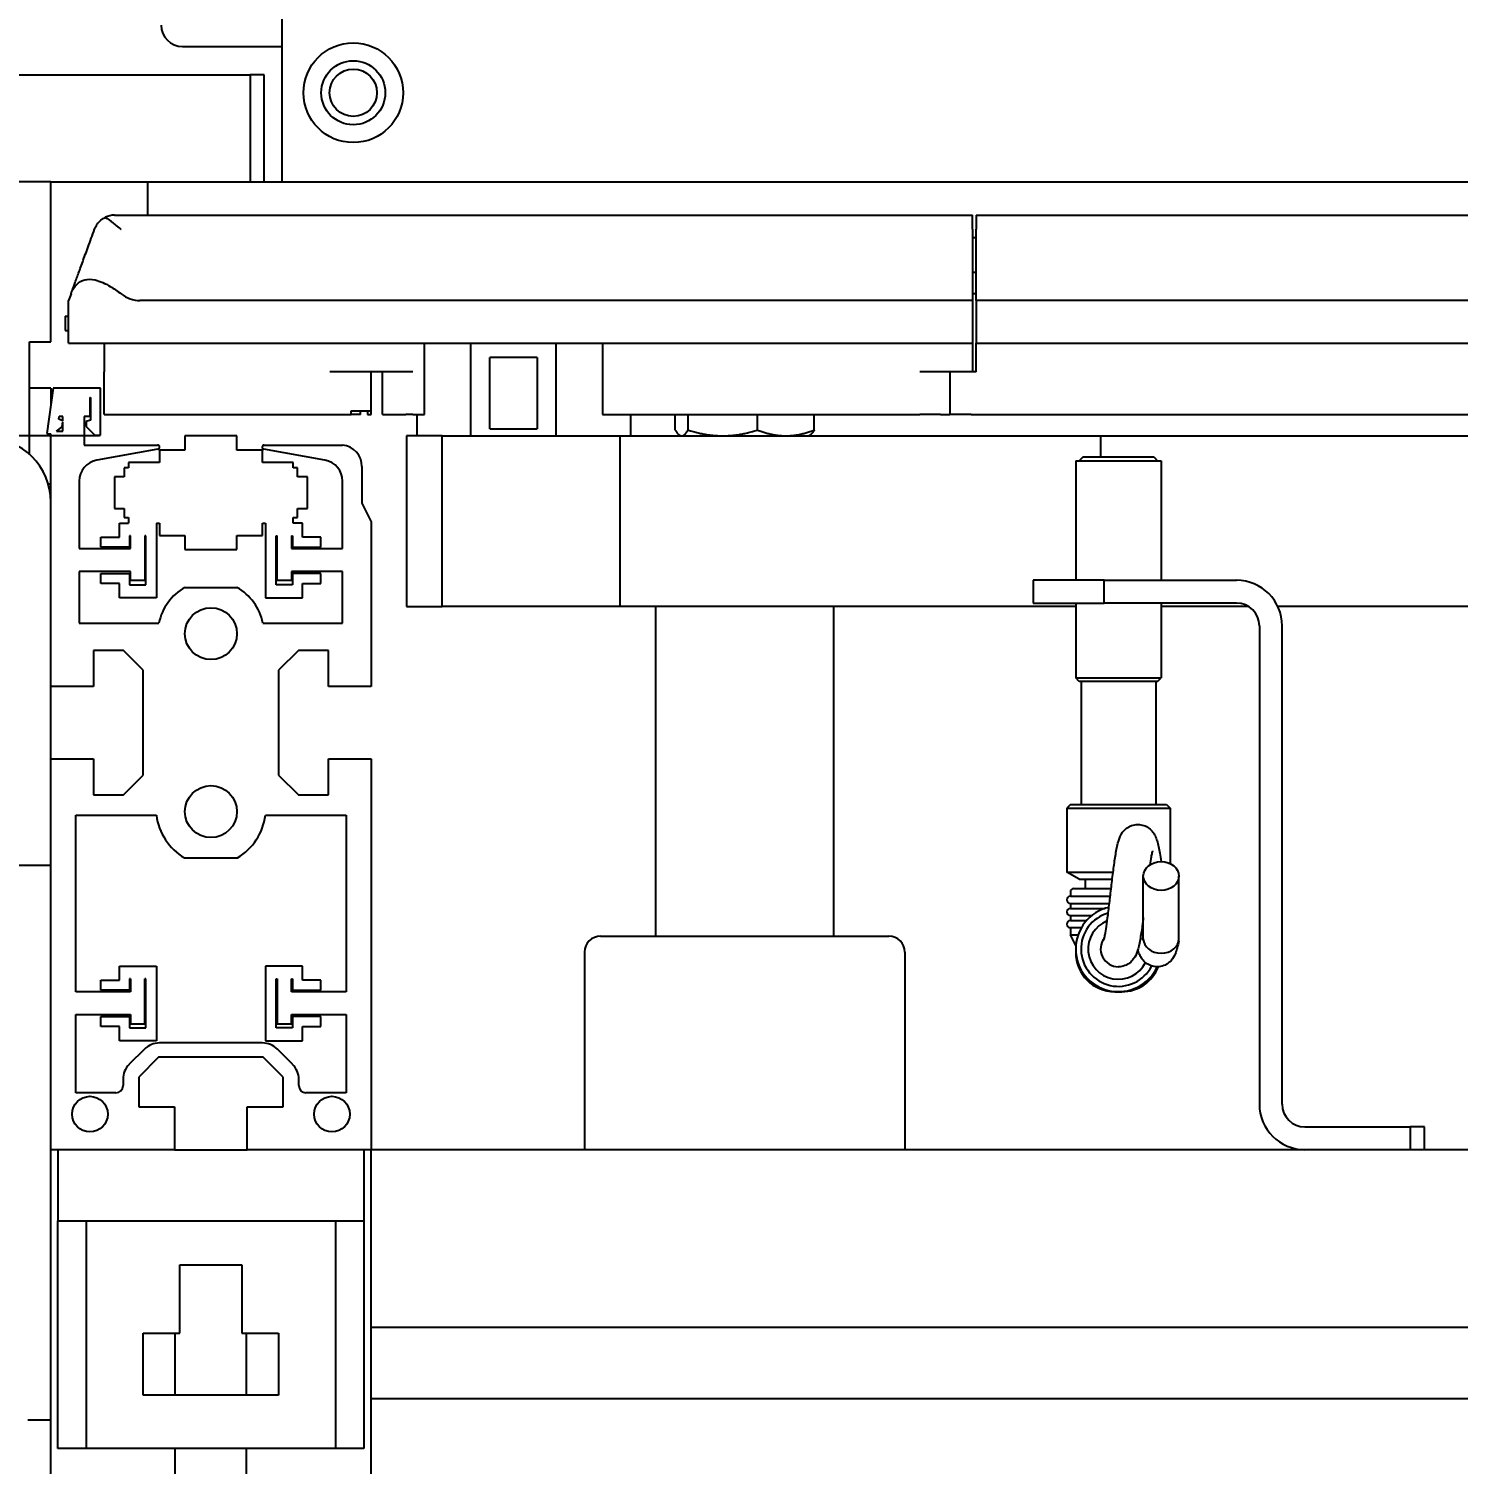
# Model space of a CAD drawing. Header units: millimetres. Extents: x 0 to 7722, y 0 to 5460.
# Drawn here: x 3117 to 3317.9, y 1057.4 to 1259.1 of the extents above; entities that cross this region are included whole.
import ezdxf

# ---------------------------------------------------------------- set-up
doc = ezdxf.new("R2010")
doc.units = ezdxf.units.MM
doc.header["$LTSCALE"] = 5
doc.layers.get('0').update_dxf_attribs({"linetype": 'CONTINUOUS'})
doc.layers.get('Defpoints').update_dxf_attribs({"linetype": 'CONTINUOUS'})
doc.styles.add('DIM', font='romans.shx', dxfattribs={"width": 0.85})
doc.dimstyles.new('KOCPSM$0', dxfattribs={"dimtxt": 3, "dimasz": 2.5, "dimexe": 0.8, "dimexo": 0.8, "dimgap": 0.8, "dimtad": 1, "dimdsep": 46, "dimtxsty": 'DIM', "dimblk": 'CLOSEDBLANK', "dimcen": 0, "dimclrd": 4, "dimclre": 4, "dimclrt": 7, "dimazin": 2, "dimtfac": 1, "dimtmove": 0, "dimatfit": 3, "dimldrblk": 'CLOSEDBLANK', "dimfxl": 1, "dimarcsym": 0})

# ---------------------------------------------------------------- blocks, each defined once
blk = doc.blocks.new('_ClosedBlank')
at = {"color": 0, "linetype": 'ByBlock', "lineweight": -2}
for p, q in [((-1, 0.1667), (0, 0)), ((-1, 0.1667), (-1, -0.1667)), ((0, 0), (-1, -0.1667))]:
    blk.add_line(p, q, dxfattribs=at)
blk = doc.blocks.new('*D13')
at = {"color": 4, "linetype": 'ByBlock', "lineweight": -2, "transparency": 16777216}
for p, q in [((3126.98, 1201.89), (2883.68, 1201.89)), ((2895.68, 572.39), (2895.68, 1164.39)), ((3030.63, 534.89), (2883.68, 534.89))]:
    blk.add_line(p, q, dxfattribs=at)
at = {"layer": 'Defpoints', "color": 0, "transparency": 16777216}
for p in [(2895.68, 1201.89), (3138.98, 1201.89), (3042.63, 534.89)]:
    blk.add_point(p, dxfattribs=at)
at = {"color": 4, "lineweight": -2, "transparency": 16777216, "xscale": 37.5, "yscale": 37.5, "zscale": 37.5}
for p, rotation in [((2895.68, 1201.89), 90), ((2895.68, 534.89), 270)]:
    blk.add_blockref('_ClosedBlank', p, dxfattribs=dict(at, rotation=rotation))
at = {"color": 7, "transparency": 16777216, "insert": (2861.18, 868.39), "char_height": 45, "attachment_point": 5, "rotation": 90, "style": 'DIM'}
blk.add_mtext('667', dxfattribs=at)
blk = doc.blocks.new('*D14')
at = {"color": 4, "linetype": 'ByBlock', "lineweight": -2, "transparency": 16777216}
for p, q in [((3347.85, 1689.23), (2785.13, 1689.23)), ((2797.13, 572.39), (2797.13, 1651.73)), ((3030.63, 534.89), (2785.13, 534.89))]:
    blk.add_line(p, q, dxfattribs=at)
at = {"layer": 'Defpoints', "color": 0, "transparency": 16777216}
for p in [(2797.13, 1689.23), (3359.85, 1689.23), (3042.63, 534.89)]:
    blk.add_point(p, dxfattribs=at)
at = {"color": 4, "lineweight": -2, "transparency": 16777216, "xscale": 37.5, "yscale": 37.5, "zscale": 37.5}
for p, rotation in [((2797.13, 1689.23), 90), ((2797.13, 534.89), 270)]:
    blk.add_blockref('_ClosedBlank', p, dxfattribs=dict(at, rotation=rotation))
at = {"color": 7, "transparency": 16777216, "insert": (2750.85, 1112.06), "char_height": 45, "attachment_point": 5, "rotation": 90, "style": 'DIM'}
blk.add_mtext('(1154.33)', dxfattribs=at)

msp = doc.modelspace()

# ---------------------------------------------------------------- linework, layer by layer
for p, q in [((3152.632, 1237.589), (3152.632, 1287.589)), ((3138.632, 1256.589), (3152.632, 1256.589)), ((3107.132, 1252.589), (3148.132, 1252.589)), ((3150.132, 1252.589), (3148.132, 1252.589)), ((3148.132, 1252.589), (3148.132, 1237.589)), ((3150.132, 1237.589), (3150.132, 1252.589)), ((3120.132, 1237.589), (3108.132, 1237.589)), ((3120.132, 1215.089), (3120.132, 1237.589)), ((3120.132, 1237.589), (3133.732, 1237.589)), ((3133.732, 1237.589), (3601.532, 1237.589)), ((3133.732, 1237.589), (3133.732, 1232.889)), ((3129.092, 1232.889), (3249.632, 1232.889)), ((3249.632, 1230.915), (3249.632, 1232.889)), ((3250.132, 1232.889), (3250.132, 1230.915)), ((3250.132, 1232.889), (3570.132, 1232.889)), ((3249.632, 1230.915), (3249.632, 1220.889)), ((3250.132, 1220.889), (3250.132, 1230.915)), ((3250.132, 1229.689), (3249.632, 1229.689)), ((3249.632, 1224.889), (3250.132, 1224.889)), ((3122.985, 1221.856), (3122.632, 1220.889)), ((3122.632, 1214.889), (3122.632, 1220.889)), ((3249.632, 1220.889), (3132.632, 1220.889)), ((3249.632, 1221.889), (3250.132, 1221.889)), ((3249.632, 1220.889), (3249.632, 1214.889)), ((3250.132, 1220.889), (3250.132, 1214.889)), ((3570.132, 1220.889), (3250.132, 1220.889)), ((3122.132, 1218.689), (3122.132, 1216.689)), ((3122.132, 1218.689), (3122.632, 1218.689)), ((3122.132, 1216.689), (3122.632, 1216.689)), ((3117.132, 1199.297), (3117.132, 1215.089)), ((3117.132, 1215.089), (3120.132, 1215.089)), ((3122.632, 1214.889), (3132.632, 1214.889)), ((3127.632, 1214.889), (3127.632, 1210.889)), ((3127.632, 1214.889), (3127.632, 1214.889)), ((3127.632, 1214.889), (3130.632, 1214.889)), ((3132.632, 1214.889), (3249.632, 1214.889)), ((3172.632, 1204.889), (3172.632, 1214.889)), ((3172.632, 1214.889), (3200.632, 1214.889)), ((3179.132, 1201.889), (3179.132, 1214.889)), ((3191.132, 1201.889), (3191.132, 1214.889)), ((3197.632, 1214.889), (3197.632, 1204.889)), ((3249.632, 1214.889), (3249.632, 1210.889)), ((3250.132, 1210.889), (3250.132, 1214.889)), ((3250.132, 1214.889), (3570.132, 1214.889)), ((3181.816, 1202.889), (3181.816, 1212.889)), ((3188.449, 1212.889), (3181.816, 1212.889)), ((3188.449, 1212.889), (3188.449, 1202.889)), ((3127.632, 1204.889), (3127.632, 1210.889)), ((3170.983, 1210.889), (3159.347, 1210.889)), ((3165.132, 1205.389), (3165.132, 1210.889)), ((3166.732, 1204.889), (3166.732, 1210.889)), ((3249.632, 1210.889), (3242.247, 1210.889)), ((3246.459, 1210.889), (3246.459, 1204.889)), ((3250.132, 1210.889), (3249.459, 1210.889)), ((3120.132, 1208.589), (3117.132, 1208.589)), ((3120.481, 1208.589), (3119.588, 1202.237)), ((3120.132, 1208.589), (3120.132, 1206.109)), ((3127.112, 1208.589), (3120.481, 1208.589)), ((3127.112, 1201.99), (3127.112, 1208.589)), ((3125.632, 1207.289), (3125.632, 1204.589)), ((3125.632, 1207.289), (3125.712, 1207.289)), ((3125.712, 1207.289), (3125.712, 1204.069)), ((3121.284, 1204.246), (3121.332, 1204.589)), ((3121.832, 1204.016), (3121.284, 1204.246)), ((3121.832, 1204.589), (3121.332, 1204.589)), ((3121.832, 1204.016), (3121.832, 1204.589)), ((3124.832, 1204.589), (3124.832, 1200.589)), ((3125.632, 1204.589), (3124.832, 1204.589)), ((3127.632, 1204.889), (3130.632, 1204.889)), ((3130.632, 1204.889), (3159.347, 1204.889)), ((3159.347, 1204.889), (3162.245, 1204.889)), ((3162.245, 1204.889), (3162.319, 1204.889)), ((3162.319, 1204.889), (3162.319, 1205.389)), ((3162.319, 1205.389), (3165.132, 1205.389)), ((3163.632, 1204.889), (3162.319, 1204.889)), ((3163.632, 1204.889), (3163.632, 1205.389)), ((3164.632, 1205.389), (3164.632, 1204.889)), ((3164.632, 1204.889), (3165.132, 1204.889)), ((3165.132, 1204.889), (3165.132, 1205.389)), ((3166.732, 1204.889), (3170.017, 1204.889)), ((3170.983, 1204.889), (3170.017, 1204.889)), ((3170.983, 1204.889), (3172.632, 1204.889)), ((3171.632, 1201.889), (3171.632, 1204.889)), ((3197.632, 1204.889), (3200.632, 1204.889)), ((3200.632, 1204.889), (3242.247, 1204.889)), ((3201.632, 1201.889), (3201.632, 1204.889)), ((3207.87, 1202.692), (3207.87, 1204.889)), ((3209.666, 1202.692), (3209.666, 1204.889)), ((3219.428, 1202.692), (3219.428, 1204.889)), ((3227.395, 1202.692), (3227.395, 1204.889)), ((3245.145, 1204.889), (3242.247, 1204.889)), ((3245.145, 1204.889), (3246.459, 1204.889)), ((3249.459, 1204.889), (3246.459, 1204.889)), ((3249.459, 1204.889), (3562.747, 1204.889)), ((3119.588, 1202.237), (3120.132, 1202.16)), ((3120.132, 1166.689), (3120.132, 1202.16)), ((3120.942, 1202.549), (3121.736, 1203.147)), ((3120.942, 1202.549), (3121.832, 1202.549)), ((3121.736, 1203.147), (3121.832, 1203.835)), ((3121.832, 1202.549), (3121.832, 1203.835)), ((3125.712, 1204.069), (3125.112, 1203.912)), ((3125.112, 1203.912), (3125.112, 1203.19)), ((3125.112, 1203.19), (3126.312, 1201.99)), ((3181.816, 1202.889), (3188.449, 1202.889)), ((3124.832, 1200.589), (3135.132, 1200.589)), ((3126.312, 1201.99), (3127.112, 1201.99)), ((3146.282, 1201.894), (3138.982, 1201.894)), ((3138.982, 1201.894), (3138.982, 1199.894)), ((3146.282, 1199.894), (3146.282, 1201.894)), ((3150.132, 1200.589), (3161.132, 1200.589)), ((3175.132, 1201.889), (3170.132, 1201.889)), ((3170.132, 1201.889), (3170.132, 1177.889)), ((3175.132, 1201.889), (3200.132, 1201.889)), ((3175.132, 1177.889), (3175.132, 1201.889)), ((3200.132, 1201.889), (3267.632, 1201.889)), ((3200.132, 1177.889), (3200.132, 1201.889)), ((3208.632, 1201.889), (3208.495, 1201.968)), ((3226.632, 1201.889), (3226.77, 1201.968)), ((3267.632, 1201.889), (3545.132, 1201.889)), ((3267.632, 1201.889), (3267.632, 1198.889)), ((3135.185, 1199.993), (3126.612, 1198.481)), ((3135.407, 1198.149), (3131.057, 1198.149)), ((3131.057, 1198.149), (3131.057, 1197.394)), ((3138.982, 1199.894), (3135.407, 1199.894)), ((3135.407, 1199.894), (3135.407, 1198.149)), ((3149.857, 1199.894), (3146.282, 1199.894)), ((3149.857, 1198.149), (3149.857, 1199.894)), ((3154.207, 1198.149), (3149.857, 1198.149)), ((3158.653, 1198.481), (3150.08, 1199.993)), ((3154.207, 1197.394), (3154.207, 1198.149)), ((3264.132, 1198.389), (3276.132, 1198.389)), ((3264.132, 1198.389), (3264.132, 1181.589)), ((3265.132, 1198.889), (3264.632, 1198.389)), ((3275.132, 1198.889), (3265.132, 1198.889)), ((3275.132, 1198.889), (3275.632, 1198.389)), ((3276.132, 1198.389), (3276.132, 1181.589)), ((3130.457, 1196.119), (3129.082, 1196.119)), ((3129.082, 1196.119), (3129.082, 1191.669)), ((3131.057, 1197.394), (3130.457, 1197.394)), ((3130.457, 1197.394), (3130.457, 1196.119)), ((3154.807, 1197.394), (3154.207, 1197.394)), ((3154.807, 1196.119), (3154.807, 1197.394)), ((3156.182, 1196.119), (3154.807, 1196.119)), ((3156.182, 1191.669), (3156.182, 1196.119)), ((3163.847, 1197.589), (3163.832, 1192.413)), ((3120.132, 1195.089), (3119.778, 1195.089)), ((3124.132, 1195.527), (3124.132, 1186.039)), ((3161.132, 1186.039), (3161.132, 1195.527)), ((3120.132, 1193.589), (3120.077, 1193.589)), ((3120.132, 1151.589), (3120.132, 1192.589)), ((3163.832, 1192.413), (3165.132, 1189.789)), ((3129.082, 1191.669), (3130.457, 1191.669)), ((3130.457, 1191.669), (3130.457, 1190.394)), ((3130.457, 1190.394), (3131.057, 1190.394)), ((3131.057, 1190.394), (3131.057, 1189.639)), ((3154.207, 1189.639), (3154.207, 1190.394)), ((3154.207, 1190.394), (3154.807, 1190.394)), ((3154.807, 1190.394), (3154.807, 1191.669)), ((3154.807, 1191.669), (3156.182, 1191.669)), ((3129.782, 1189.639), (3131.057, 1189.639)), ((3129.782, 1187.639), (3129.782, 1189.639)), ((3134.982, 1189.639), (3134.982, 1179.139)), ((3134.982, 1189.639), (3135.407, 1189.639)), ((3135.407, 1189.639), (3135.407, 1187.894)), ((3149.857, 1189.639), (3150.282, 1189.639)), ((3149.857, 1187.894), (3149.857, 1189.639)), ((3150.282, 1189.639), (3150.282, 1179.139)), ((3155.482, 1189.639), (3154.207, 1189.639)), ((3155.482, 1187.639), (3155.482, 1189.639)), ((3165.132, 1189.789), (3165.132, 1166.689)), ((3124.132, 1186.039), (3131.332, 1186.039)), ((3127.182, 1187.639), (3129.782, 1187.639)), ((3127.182, 1186.239), (3127.182, 1187.639)), ((3131.182, 1186.239), (3127.182, 1186.239)), ((3131.332, 1187.839), (3131.182, 1187.839)), ((3131.182, 1187.839), (3131.182, 1186.239)), ((3131.332, 1186.039), (3131.332, 1187.839)), ((3133.332, 1187.839), (3133.332, 1181.539)), ((3133.482, 1187.839), (3133.332, 1187.839)), ((3133.482, 1180.939), (3133.482, 1187.839)), ((3135.407, 1187.894), (3138.982, 1187.894)), ((3138.982, 1187.894), (3138.982, 1185.894)), ((3146.282, 1185.894), (3146.282, 1187.894)), ((3146.282, 1187.894), (3149.857, 1187.894)), ((3151.782, 1187.839), (3151.932, 1187.839)), ((3151.782, 1180.939), (3151.782, 1187.839)), ((3151.932, 1181.539), (3151.932, 1187.839)), ((3153.932, 1187.839), (3153.932, 1186.039)), ((3153.932, 1187.839), (3154.082, 1187.839)), ((3153.932, 1186.039), (3161.132, 1186.039)), ((3154.082, 1187.839), (3154.082, 1186.239)), ((3154.082, 1186.239), (3158.082, 1186.239)), ((3158.082, 1187.639), (3155.482, 1187.639)), ((3158.082, 1186.239), (3158.082, 1187.639)), ((3138.982, 1185.894), (3146.282, 1185.894)), ((3124.132, 1182.839), (3124.132, 1175.589)), ((3131.332, 1182.839), (3124.132, 1182.839)), ((3127.182, 1182.539), (3131.182, 1182.539)), ((3127.182, 1181.139), (3127.182, 1182.539)), ((3131.182, 1182.539), (3131.182, 1180.939)), ((3131.332, 1181.539), (3131.332, 1182.839)), ((3153.932, 1182.839), (3153.932, 1181.539)), ((3161.132, 1182.839), (3153.932, 1182.839)), ((3158.082, 1182.539), (3154.082, 1182.539)), ((3154.082, 1182.539), (3154.082, 1180.939)), ((3158.082, 1181.139), (3158.082, 1182.539)), ((3161.132, 1175.589), (3161.132, 1182.839)), ((3129.782, 1181.139), (3127.182, 1181.139)), ((3129.782, 1179.139), (3129.782, 1181.139)), ((3131.182, 1180.939), (3133.482, 1180.939)), ((3133.332, 1181.539), (3131.332, 1181.539)), ((3138.972, 1180.589), (3146.293, 1180.589)), ((3154.082, 1180.939), (3151.782, 1180.939)), ((3153.932, 1181.539), (3151.932, 1181.539)), ((3155.482, 1179.139), (3155.482, 1181.139)), ((3155.482, 1181.139), (3158.082, 1181.139)), ((3268.132, 1181.589), (3258.132, 1181.589)), ((3258.132, 1181.589), (3258.132, 1178.389)), ((3268.132, 1181.589), (3286.732, 1181.589)), ((3268.132, 1178.389), (3268.132, 1181.589)), ((3134.982, 1179.139), (3129.782, 1179.139)), ((3150.282, 1179.139), (3155.482, 1179.139)), ((3258.132, 1178.389), (3268.132, 1178.389)), ((3264.132, 1178.389), (3264.132, 1167.889)), ((3286.732, 1178.389), (3268.132, 1178.389)), ((3276.132, 1178.389), (3276.132, 1167.889)), ((3170.132, 1177.889), (3175.132, 1177.889)), ((3200.132, 1177.889), (3175.132, 1177.889)), ((3264.132, 1177.889), (3200.132, 1177.889)), ((3205.132, 1131.589), (3205.132, 1177.889)), ((3230.132, 1131.589), (3230.132, 1177.889)), ((3288.45, 1177.889), (3276.132, 1177.889)), ((3450.132, 1177.889), (3292.535, 1177.889)), ((3124.132, 1175.589), (3135.325, 1175.589)), ((3149.94, 1175.589), (3161.132, 1175.589)), ((3289.932, 1175.189), (3289.932, 1107.989)), ((3293.132, 1107.989), (3293.132, 1175.189)), ((3126.132, 1171.739), (3126.132, 1166.689)), ((3130.337, 1171.739), (3126.132, 1171.739)), ((3133.132, 1168.943), (3130.337, 1171.739)), ((3154.928, 1171.739), (3152.132, 1168.943)), ((3159.132, 1171.739), (3154.928, 1171.739)), ((3159.132, 1166.689), (3159.132, 1171.739)), ((3133.132, 1154.234), (3133.132, 1168.943)), ((3152.132, 1168.943), (3152.132, 1154.234)), ((3264.132, 1167.889), (3276.132, 1167.889)), ((3264.632, 1167.389), (3264.132, 1167.889)), ((3275.632, 1167.389), (3276.132, 1167.889)), ((3126.132, 1166.689), (3120.132, 1166.689)), ((3165.132, 1166.689), (3159.132, 1166.689)), ((3275.632, 1167.389), (3264.632, 1167.389)), ((3264.882, 1167.389), (3264.882, 1150.089)), ((3275.382, 1167.389), (3275.382, 1150.089)), ((3120.132, 1156.489), (3126.132, 1156.489)), ((3120.132, 1101.589), (3120.132, 1156.489)), ((3126.132, 1156.489), (3126.132, 1151.439)), ((3159.132, 1156.489), (3165.132, 1156.489)), ((3159.132, 1151.439), (3159.132, 1156.489)), ((3165.132, 1156.489), (3165.132, 1101.589)), ((3130.337, 1151.439), (3133.132, 1154.234)), ((3152.132, 1154.234), (3154.928, 1151.439)), ((3126.132, 1151.439), (3130.337, 1151.439)), ((3154.928, 1151.439), (3159.132, 1151.439)), ((3263.382, 1150.089), (3262.882, 1149.589)), ((3263.382, 1150.089), (3276.882, 1150.089)), ((3276.882, 1150.089), (3277.382, 1149.589)), ((3123.632, 1148.589), (3134.975, 1148.589)), ((3123.632, 1123.789), (3123.632, 1148.589)), ((3150.29, 1148.589), (3161.632, 1148.589)), ((3161.632, 1148.589), (3161.632, 1123.789)), ((3262.882, 1149.589), (3277.382, 1149.589)), ((3262.882, 1149.589), (3262.882, 1140.589)), ((3277.382, 1149.589), (3277.382, 1141.789)), ((3138.92, 1142.589), (3146.345, 1142.589)), ((3115.632, 1141.589), (3120.132, 1141.589)), ((3262.882, 1140.589), (3269.389, 1140.589)), ((3264.615, 1139.589), (3262.882, 1140.589)), ((3273.632, 1131.221), (3273.632, 1140.038)), ((3278.632, 1131.221), (3278.632, 1140.038)), ((3263.382, 1137.789), (3263.382, 1137.189)), ((3263.882, 1138.289), (3269.113, 1138.289)), ((3264.615, 1139.589), (3269.266, 1139.589)), ((3265.482, 1139.589), (3265.482, 1138.289)), ((3263.382, 1137.189), (3268.985, 1137.189)), ((3263.382, 1136.189), (3268.868, 1136.189)), ((3263.382, 1136.189), (3263.382, 1135.489)), ((3263.382, 1135.489), (3268.259, 1135.489)), ((3263.382, 1134.489), (3266.403, 1134.489)), ((3263.382, 1134.489), (3263.382, 1133.789)), ((3263.382, 1133.789), (3265.66, 1133.789)), ((3197.382, 1131.589), (3237.882, 1131.589)), ((3263.382, 1132.789), (3264.936, 1132.789)), ((3263.382, 1132.789), (3263.382, 1131.789)), ((3263.382, 1131.789), (3264.476, 1131.789)), ((3264.132, 1130.289), (3263.382, 1131.789)), ((3264.132, 1130.289), (3264.153, 1130.289)), ((3264.132, 1130.289), (3264.132, 1129.289)), ((3195.132, 1129.339), (3195.132, 1101.589)), ((3240.132, 1129.339), (3240.132, 1101.589)), ((3129.782, 1127.389), (3134.982, 1127.389)), ((3129.782, 1125.389), (3129.782, 1127.389)), ((3131.332, 1125.589), (3131.182, 1125.589)), ((3131.182, 1125.589), (3131.182, 1123.989)), ((3131.332, 1125.589), (3131.332, 1123.789)), ((3133.332, 1119.289), (3133.332, 1125.589)), ((3133.482, 1125.589), (3133.332, 1125.589)), ((3133.482, 1118.689), (3133.482, 1125.589)), ((3134.982, 1127.389), (3134.982, 1116.889)), ((3155.482, 1127.389), (3150.282, 1127.389)), ((3150.282, 1127.389), (3150.282, 1116.889)), ((3151.782, 1125.589), (3151.932, 1125.589)), ((3151.782, 1118.689), (3151.782, 1125.589)), ((3151.932, 1125.589), (3151.932, 1119.289)), ((3153.932, 1123.789), (3153.932, 1125.589)), ((3153.932, 1125.589), (3154.082, 1125.589)), ((3154.082, 1125.589), (3154.082, 1123.989)), ((3155.482, 1125.389), (3155.482, 1127.389)), ((3131.332, 1123.789), (3123.632, 1123.789)), ((3127.182, 1125.389), (3129.782, 1125.389)), ((3127.182, 1123.989), (3127.182, 1125.389)), ((3131.182, 1123.989), (3127.182, 1123.989)), ((3161.632, 1123.789), (3153.932, 1123.789)), ((3154.082, 1123.989), (3158.082, 1123.989)), ((3158.082, 1125.389), (3155.482, 1125.389)), ((3158.082, 1123.989), (3158.082, 1125.389)), ((3269.632, 1123.789), (3270.632, 1123.789)), ((3123.632, 1120.589), (3131.332, 1120.589)), ((3123.632, 1109.589), (3123.632, 1120.589)), ((3127.182, 1120.289), (3131.182, 1120.289)), ((3127.182, 1118.889), (3127.182, 1120.289)), ((3131.182, 1120.289), (3131.182, 1118.689)), ((3131.332, 1120.589), (3131.332, 1119.289)), ((3153.932, 1120.589), (3161.632, 1120.589)), ((3153.932, 1119.289), (3153.932, 1120.589)), ((3158.082, 1120.289), (3154.082, 1120.289)), ((3154.082, 1120.289), (3154.082, 1118.689)), ((3158.082, 1118.889), (3158.082, 1120.289)), ((3161.632, 1120.589), (3161.632, 1109.589)), ((3129.782, 1118.889), (3127.182, 1118.889)), ((3129.782, 1116.889), (3129.782, 1118.889)), ((3131.182, 1118.689), (3133.482, 1118.689)), ((3131.332, 1119.289), (3133.332, 1119.289)), ((3154.082, 1118.689), (3151.782, 1118.689)), ((3151.932, 1119.289), (3153.932, 1119.289)), ((3155.482, 1116.889), (3155.482, 1118.889)), ((3155.482, 1118.889), (3158.082, 1118.889)), ((3134.982, 1116.889), (3129.782, 1116.889)), ((3133.288, 1115.71), (3131.161, 1113.583)), ((3149.855, 1116.589), (3135.41, 1116.589)), ((3150.282, 1116.889), (3155.482, 1116.889)), ((3154.104, 1113.583), (3151.977, 1115.71)), ((3135.278, 1114.589), (3132.482, 1111.793)), ((3149.987, 1114.589), (3135.278, 1114.589)), ((3152.782, 1111.793), (3149.987, 1114.589)), ((3130.282, 1111.461), (3130.282, 1110.589)), ((3132.482, 1111.793), (3132.482, 1107.589)), ((3152.782, 1107.589), (3152.782, 1111.793)), ((3154.982, 1110.589), (3154.982, 1111.461)), ((3129.282, 1109.589), (3123.632, 1109.589)), ((3161.632, 1109.589), (3155.982, 1109.589)), ((3132.482, 1107.589), (3137.532, 1107.589)), ((3137.532, 1107.589), (3137.532, 1101.589)), ((3147.732, 1107.589), (3152.782, 1107.589)), ((3147.732, 1101.589), (3147.732, 1107.589)), ((3296.332, 1104.789), (3311.132, 1104.789)), ((3313.132, 1104.789), (3311.132, 1104.789)), ((3311.132, 1104.789), (3311.132, 1101.589)), ((3313.132, 1101.589), (3313.132, 1104.789)), ((3137.532, 1101.589), (3120.132, 1101.589)), ((3120.132, 619.589), (3120.132, 1101.589)), ((3121.132, 1101.589), (3121.132, 1091.589)), ((3137.532, 1101.589), (3147.732, 1101.589)), ((3165.132, 1101.589), (3147.732, 1101.589)), ((3164.132, 1101.589), (3164.132, 1091.589)), ((3165.132, 619.589), (3165.132, 1101.589)), ((3570.132, 1101.589), (3165.132, 1101.589)), ((3121.132, 1091.589), (3125.132, 1091.589)), ((3121.132, 1059.589), (3121.132, 1091.589)), ((3125.132, 1059.589), (3125.132, 1091.589)), ((3125.132, 1091.589), (3160.132, 1091.589)), ((3160.132, 1091.589), (3160.132, 1059.589)), ((3160.132, 1091.589), (3164.132, 1091.589)), ((3164.132, 1091.589), (3164.132, 1059.589)), ((3138.282, 1085.389), (3146.982, 1085.389)), ((3138.282, 1075.789), (3138.282, 1085.389)), ((3146.982, 1085.389), (3146.982, 1075.789)), ((3133.132, 1075.789), (3138.282, 1075.789)), ((3133.132, 1067.089), (3133.132, 1075.789)), ((3137.632, 1067.089), (3137.632, 1075.789)), ((3146.982, 1075.789), (3152.132, 1075.789)), ((3147.632, 1067.089), (3147.632, 1075.789)), ((3152.132, 1075.789), (3152.132, 1067.089)), ((3570.132, 1076.589), (3165.132, 1076.589)), ((3152.132, 1067.089), (3133.132, 1067.089)), ((3570.132, 1066.589), (3165.132, 1066.589)), ((3120.132, 1063.589), (3116.932, 1063.589)), ((3125.132, 1059.589), (3121.132, 1059.589)), ((3160.132, 1059.589), (3125.132, 1059.589)), ((3137.632, 619.589), (3137.632, 1059.589)), ((3147.632, 619.589), (3147.632, 1059.589)), ((3164.132, 1059.589), (3160.132, 1059.589))]:
    msp.add_line(p, q)
for centre, radius in [((3162.632, 1250.089), 7), ((3162.632, 1250.089), 4.5), ((3162.632, 1250.089), 3.324), ((3142.632, 1174.089), 3.65), ((3142.632, 1149.089), 3.65), ((3125.632, 1106.589), 2.5), ((3159.632, 1106.589), 2.5)]:
    msp.add_circle(centre, radius)
for centre, radius, start, end in [((3138.632, 1259.589), 3, 180, 270), ((3129.101, 1229.889), 3, 90.16387, 115.63334), ((3111.132, 1192.589), 9, 0, 90), ((3135.132, 1200.289), 0.3, 280, 90), ((3150.132, 1200.289), 0.3, 90, 260), ((3160.832, 1197.589), 3.015, 0, 84.28941), ((3127.136, 1195.524), 3.003, 100.05254, 179.94746), ((3158.129, 1195.524), 3.003, 0.05254, 79.94746), ((3142.632, 1174.089), 7.46, 119.38688, 168.40015), ((3142.632, 1174.089), 7.46, 11.59985, 60.61312), ((3286.732, 1175.189), 6.4, 0, 90), ((3286.732, 1175.189), 3.2, 0, 90), ((3143.077, 1149.618), 8.167, 187.24253, 239.40368), ((3142.188, 1149.618), 8.167, 300.59632, 352.75747), ((3263.882, 1137.789), 0.5, 90, 180), ((3263.382, 1136.689), 0.5, 90, 270), ((3270.132, 1129.789), 6, 102.80327, 335.35557), ((3263.382, 1134.989), 0.5, 90, 270), ((3263.382, 1133.289), 0.5, 90, 270), ((3270.132, 1129.789), 5.25, 105.77429, 333.05944), ((3270.132, 1129.789), 4.25, 111.68154, 333.40477), ((3197.382, 1129.339), 2.25, 90, 180), ((3237.882, 1129.339), 2.25, 0, 90), ((3270.132, 1129.789), 2.5, 142.25311, 269.99869), ((3270.132, 1129.789), 4.25, 359.81453, 359.83825), ((3269.632, 1129.289), 5.5, 180, 270), ((3270.132, 1129.789), 6, 354.33857, 354.35648), ((3270.632, 1129.289), 5.5, 359.04106, 359.06062), ((3270.632, 1129.289), 5.5, 270, 338.72302), ((3135.41, 1113.589), 3, 90, 135), ((3149.855, 1113.589), 3, 45, 90), ((3133.282, 1111.461), 3, 135, 180), ((3151.982, 1111.461), 3, 0, 45), ((3129.282, 1110.589), 1, 270, 0), ((3155.982, 1110.589), 1, 180, 270), ((3296.332, 1107.989), 6.4, 180, 270), ((3296.332, 1107.989), 3.2, 180, 270)]:
    msp.add_arc(centre, radius, start, end)
for centre, major_axis, ratio, start_param, end_param in [((3132.632, 1248.363), (0, 27.475), 0.3639702, 2.8754198, 3.1415927), ((3276.132, 1131.221), (-2.5, 0), 0.809017, 0, 1.5707963), ((3276.132, 1131.221), (2.5, 0), 0.809017, 4.7123918, 6.2831853)]:
    msp.add_ellipse(centre, major_axis=major_axis, ratio=ratio, start_param=start_param, end_param=end_param)
msp.add_ellipse((3276.132, 1140.038), major_axis=(2.5, 0), ratio=0.809017)
for points, knots in [([(3126.283, 1230.919), (3126.283, 1230.919), (3126.284, 1230.922), (3126.285, 1230.924), (3126.286, 1230.926), (3126.287, 1230.929), (3126.288, 1230.931), (3126.289, 1230.935), (3126.291, 1230.94), (3126.293, 1230.944), (3126.296, 1230.953), (3126.299, 1230.962), (3126.303, 1230.972), (3126.31, 1230.99), (3126.318, 1231.011), (3126.327, 1231.031), (3126.343, 1231.071), (3126.363, 1231.116), (3126.384, 1231.161), (3126.426, 1231.251), (3126.48, 1231.354), (3126.542, 1231.455), (3126.604, 1231.556), (3126.677, 1231.662), (3126.76, 1231.765), (3126.843, 1231.869), (3126.936, 1231.97), (3127.034, 1232.063), (3127.211, 1232.231), (3127.433, 1232.399), (3127.69, 1232.536), (3127.727, 1232.556), (3127.765, 1232.575), (3127.803, 1232.593)], [9.2974972, 9.2974972, 9.2974972, 9.2974972, 9.3146715, 9.3146715, 9.3146715, 9.3318458, 9.3318458, 9.3318458, 9.3661944, 9.3661944, 9.3661944, 9.4348916, 9.4348916, 9.4348916, 9.572286, 9.572286, 9.572286, 9.8470749, 9.8470749, 9.8470749, 10.3966526, 10.3966526, 10.3966526, 10.9462303, 10.9462303, 10.9462303, 11.495808, 11.495808, 11.495808, 12.4866786, 12.4866786, 12.4866786, 12.6298935, 12.6298935, 12.6298935, 12.6298935]), ([(3127.803, 1232.593), (3127.832, 1232.575), (3127.861, 1232.556), (3127.891, 1232.536), (3128.098, 1232.399), (3128.33, 1232.231), (3128.553, 1232.063), (3128.676, 1231.97), (3128.808, 1231.869), (3128.94, 1231.765), (3129.073, 1231.662), (3129.207, 1231.556), (3129.333, 1231.455), (3129.46, 1231.354), (3129.587, 1231.251), (3129.698, 1231.161), (3129.753, 1231.116), (3129.809, 1231.071), (3129.858, 1231.031), (3129.883, 1231.011), (3129.908, 1230.99), (3129.931, 1230.972), (3129.942, 1230.962), (3129.954, 1230.953), (3129.965, 1230.944), (3129.97, 1230.94), (3129.976, 1230.935), (3129.981, 1230.931), (3129.984, 1230.929), (3129.987, 1230.926), (3129.99, 1230.924), (3129.993, 1230.922), (3129.995, 1230.919), (3130, 1230.919)], [5.9651009, 5.9651009, 5.9651009, 5.9651009, 6.1083158, 6.1083158, 6.1083158, 7.0991864, 7.0991864, 7.0991864, 7.6487641, 7.6487641, 7.6487641, 8.1983418, 8.1983418, 8.1983418, 8.7479195, 8.7479195, 8.7479195, 9.0227083, 9.0227083, 9.0227083, 9.1601028, 9.1601028, 9.1601028, 9.2288, 9.2288, 9.2288, 9.2631486, 9.2631486, 9.2631486, 9.2803229, 9.2803229, 9.2803229, 9.2974972, 9.2974972, 9.2974972, 9.2974972]), ([(3122.985, 1221.857), (3123.179, 1222.388), (3123.46, 1222.859), (3124.105, 1223.475), (3124.476, 1223.702), (3125.356, 1223.917), (3125.865, 1223.902), (3127.067, 1223.631), (3127.777, 1223.302), (3128.993, 1222.58), (3129.497, 1222.235), (3130, 1221.857)], [-3.9218025, -3.9218025, -3.9218025, -3.9218025, -3.6696144, -3.6696144, -3.4730434, -3.4730434, -3.2764725, -3.2764725, -3.0035236, -3.0035236, -2.8130734, -2.8130734, -2.8130734, -2.8130734]), ([(3268.076, 1131.022), (3268.076, 1131.022), (3268.081, 1131.035), (3268.101, 1131.097), (3268.122, 1131.172), (3268.181, 1131.411), (3268.222, 1131.602), (3268.322, 1132.133), (3268.385, 1132.51), (3268.524, 1133.437), (3268.602, 1134.021), (3268.764, 1135.308), (3268.85, 1136.031), (3269.025, 1137.532), (3269.116, 1138.327), (3269.3, 1139.882), (3269.395, 1140.658), (3269.588, 1142.094), (3269.686, 1142.765), (3269.902, 1143.997), (3270.014, 1144.533), (3270.287, 1145.397), (3270.425, 1145.777), (3270.866, 1146.381), (3271.058, 1146.585), (3271.495, 1146.91), (3271.733, 1147.041), (3272.262, 1147.234), (3272.564, 1147.29), (3273.141, 1147.29), (3273.429, 1147.239), (3273.961, 1147.054), (3274.213, 1146.918), (3274.648, 1146.594), (3274.831, 1146.403), (3275.1, 1146.049), (3275.198, 1145.878), (3275.401, 1145.471), (3275.484, 1145.241), (3275.72, 1144.481), (3275.834, 1143.915), (3276.013, 1142.87), (3276.074, 1142.478), (3276.134, 1142.06)], [0.3701333, 0.3701333, 0.3701333, 0.3701333, 0.4128756, 0.4128756, 0.4944818, 0.4944818, 0.6133596, 0.6133596, 0.7794818, 0.7794818, 0.9825566, 0.9825566, 1.203764, 1.203764, 1.4384844, 1.4384844, 1.6828875, 1.6828875, 1.9355416, 1.9355416, 2.2166122, 2.2166122, 2.4169928, 2.4169928, 2.513852, 2.513852, 2.5995004, 2.5995004, 2.693894, 2.693894, 2.7840168, 2.7840168, 2.8740541, 2.8740541, 2.9658935, 2.9658935, 3.0500423, 3.0500423, 3.1781457, 3.1781457, 3.470738, 3.470738, 3.6240433, 3.6240433, 3.6240433, 3.6240433]), ([(3274.918, 1143.559), (3274.918, 1143.559), (3274.912, 1143.544), (3274.889, 1143.471), (3274.867, 1143.389), (3274.805, 1143.134), (3274.761, 1142.93), (3274.659, 1142.381), (3274.598, 1142.007), (3274.537, 1141.595)], [3.77645724, 3.77645724, 3.77645724, 3.77645724, 3.82427254, 3.82427254, 3.90752636, 3.90752636, 4.03217245, 4.03217245, 4.19430453, 4.19430453, 4.19430453, 4.19430453]), ([(3273.632, 1134.22), (3273.583, 1133.82), (3273.533, 1133.432), (3273.383, 1132.332), (3273.283, 1131.664), (3273.064, 1130.45), (3272.952, 1129.924), (3272.665, 1129.081), (3272.52, 1128.718), (3272.091, 1128.159), (3271.912, 1127.976), (3271.503, 1127.671), (3271.274, 1127.544), (3270.748, 1127.346), (3270.437, 1127.286), (3270.132, 1127.286)], [4.9789487, 4.9789487, 4.9789487, 4.9789487, 5.1077843, 5.1077843, 5.3641543, 5.3641543, 5.6463361, 5.6463361, 5.834854, 5.834854, 5.9229301, 5.9229301, 6.0056157, 6.0056157, 6.1025672, 6.1025672, 6.1025672, 6.1025672]), ([(3278.603, 1130.923), (3278.47, 1130.215), (3278.356, 1129.667), (3277.986, 1128.795), (3277.825, 1128.486), (3277.449, 1128.064), (3277.319, 1127.941), (3276.974, 1127.681), (3276.743, 1127.55), (3276.211, 1127.348), (3275.896, 1127.287), (3275.306, 1127.287), (3275.019, 1127.338), (3274.487, 1127.522), (3274.235, 1127.658), (3273.801, 1127.981), (3273.617, 1128.172), (3273.35, 1128.525), (3273.251, 1128.695), (3273.049, 1129.1), (3272.966, 1129.328), (3272.882, 1129.596), (3272.871, 1129.633), (3272.86, 1129.67)], [0, 0, 0, 0, 0.3225159, 0.3225159, 0.4703719, 0.4703719, 0.5315114, 0.5315114, 0.6152649, 0.6152649, 0.7136116, 0.7136116, 0.8035507, 0.8035507, 0.8935012, 0.8935012, 0.9852148, 0.9852148, 1.0690897, 1.0690897, 1.1966833, 1.1966833, 1.217175, 1.217175, 1.217175, 1.217175]), ([(3273.53, 1131.019), (3273.53, 1131.019), (3273.535, 1131.035), (3273.558, 1131.108), (3273.581, 1131.189), (3273.614, 1131.327), (3273.623, 1131.365), (3273.632, 1131.406)], [5.75676342, 5.75676342, 5.75676342, 5.75676342, 5.80446949, 5.80446949, 5.88800104, 5.88800104, 5.91689602, 5.91689602, 5.91689602, 5.91689602])]:
    msp.add_open_spline(points, degree=3, knots=knots)
for points, weights in [([(3122.985, 1221.856), (3123.766, 1224.003), (3126.282, 1230.915)], [1.00007500035, 1.0001209055, 1]), ([(3207.87, 1202.692), (3208.351, 1201.889), (3208.768, 1201.889)], [1, 1.0379548493, 1]), ([(3208.768, 1201.889), (3209.184, 1201.889), (3209.666, 1202.692)], [1, 1.0379548493, 1]), ([(3209.666, 1202.692), (3212.281, 1201.889), (3214.547, 1201.889)], [1, 1.0379548493, 1]), ([(3214.547, 1201.889), (3216.812, 1201.889), (3219.428, 1202.692)], [1, 1.0379548493, 1]), ([(3219.428, 1202.692), (3221.563, 1201.889), (3223.411, 1201.889)], [1, 1.0379548493, 1]), ([(3223.411, 1201.889), (3225.26, 1201.889), (3227.395, 1202.692)], [1, 1.0379548493, 1]), ([(3227.395, 1202.692), (3227.062, 1202.137), (3226.77, 1201.968)], [1, 1.02593316492, 1.0164279574])]:
    msp.add_rational_spline(points, weights, degree=2)
for points in [[(3126.282, 1230.915), (3126.283, 1230.917), (3126.283, 1230.919), (3126.283, 1230.919)], [(3122.985, 1221.856), (3122.985, 1221.856), (3122.985, 1221.857), (3122.985, 1221.857)], [(3130, 1221.857), (3130.001, 1221.857), (3130.002, 1221.856), (3130.002, 1221.856)]]:
    msp.add_open_spline(points, degree=3)

# ---------------------------------------------------------------- dimensions: what is measured, and where the dimension line sits
dim = msp.add_linear_dim(base=(2797.1334, 1689.2285), p1=(3042.6325, 534.8936), p2=(3359.8458, 1689.2285), angle=90, text='(<>)', dimstyle='KOCPSM$0', override={"dimscale": 15, "dimfxl": 0.8, "dimarcsym": 1})
dim.commit()
dim.dimension.update_dxf_attribs({"geometry": '*D14', "text_midpoint": (2750.8477, 1112.0611)})
dim = msp.add_linear_dim(base=(2895.676, 1201.894), p1=(3042.632, 534.894), p2=(3138.982, 1201.894), angle=90, dimstyle='KOCPSM$0', override={"dimscale": 15, "dimfxl": 0.8, "dimarcsym": 1})
dim.commit()
dim.dimension.update_dxf_attribs({"geometry": '*D13', "text_midpoint": (2861.176, 868.394)})

doc.saveas('drawing.dxf')
